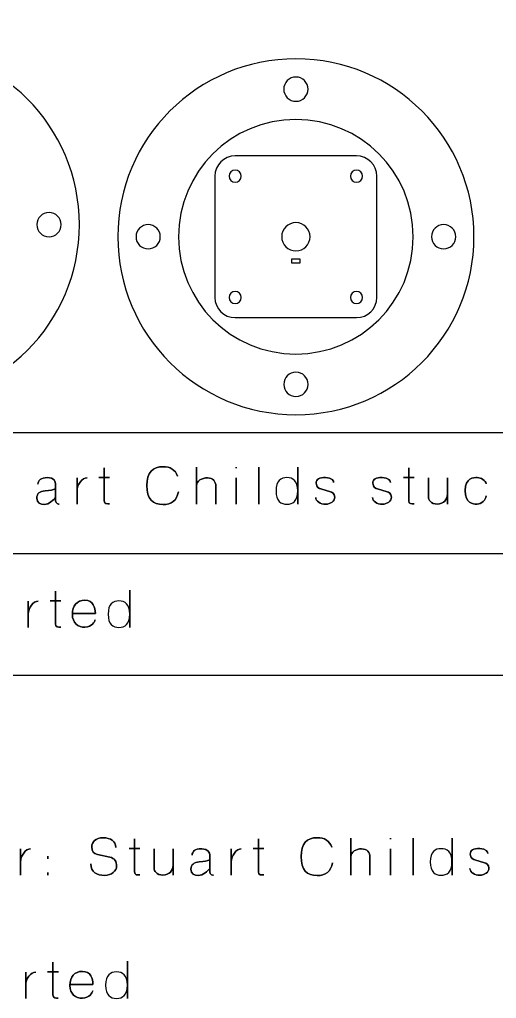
# Model space of a CAD drawing. Extents: x -439 to 785, y -667 to -15.
# Drawn here: x 488.9 to 606.7, y -664.9 to -422.9 of the extents above; entities that cross this region are included whole.
import ezdxf

# ---------------------------------------------------------------- set-up
doc = ezdxf.new("R2010")
doc.units = 0
doc.header["$MEASUREMENT"] = 0
doc.layers.add('LAYER_1', color=7, linetype='CONTINUOUS')

# ---------------------------------------------------------------- blocks, each defined once
blk = doc.blocks.new('BLOCK_2')
at = {"layer": 'LAYER_1', "color": 250}
blk.add_lwpolyline([(785, -555), (15, -555), (15, -525), (785, -525), (785, -555)], dxfattribs=at)
blk.add_open_spline([(785, -570), (785, -578.28), (778.28, -585), (770, -585), (770, -585), (30, -585), (30, -585), (21.72, -585), (15, -578.28), (15, -570), (15, -570), (15, -30), (15, -30), (15, -21.72), (21.72, -15), (30, -15), (30, -15), (770, -15), (770, -15), (778.28, -15), (785, -21.72), (785, -30), (785, -30), (785, -570), (785, -570)], degree=3, knots=[0, 0, 0, 0, 1, 1, 1, 2, 2, 2, 3, 3, 3, 4, 4, 4, 5, 5, 5, 6, 6, 6, 7, 7, 7, 8, 8, 8, 8], dxfattribs=at)
blk = doc.blocks.new('BLOCK_3')
at = {"layer": 'LAYER_1', "color": 30}
for points, knots in [([(506.5, -631.69), (506.5, -633.72), (508.05, -634.53), (509.87, -634.53), (511.71, -634.53), (512.86, -633.38), (512.9, -632.25), (512.94, -631.13), (512.37, -630.24), (511.24, -630), (511.24, -630), (508.13, -629.33), (508.13, -629.33), (507.25, -629.14), (506.73, -628.63), (506.73, -627.44), (506.73, -626.24), (507.73, -625.21), (509.56, -625.21), (511.39, -625.21), (512.72, -626.08), (512.67, -627.59), (512.72, -626.08), (511.39, -625.21), (509.56, -625.21), (507.73, -625.21), (506.73, -626.24), (506.73, -627.44), (506.73, -628.63), (507.22, -629.13), (508.13, -629.33), (508.13, -629.33), (511.24, -630), (511.24, -630), (512.39, -630.24), (512.94, -631.13), (512.9, -632.25), (512.86, -633.38), (511.71, -634.53), (509.87, -634.53), (508.05, -634.53), (506.5, -633.72), (506.5, -631.69)], [0, 0, 0, 0, 1, 1, 1, 2, 2, 2, 3, 3, 3, 4, 4, 4, 5, 5, 5, 6, 6, 6, 7, 7, 7, 8, 8, 8, 9, 9, 9, 10, 10, 10, 11, 11, 11, 12, 12, 12, 13, 13, 13, 14, 14, 14, 14]), ([(518.62, -634.4), (517.99, -634.43), (517.32, -634.46), (517.32, -633.61), (517.32, -632.74), (517.32, -625.48), (517.32, -625.48), (517.32, -625.48), (517.32, -632.74), (517.32, -633.61), (517.32, -634.46), (517.99, -634.43), (518.62, -634.4)], [0, 0, 0, 0, 1, 1, 1, 2, 2, 2, 3, 3, 3, 4, 4, 4, 4]), ([(549.25, -634.4), (548.63, -634.43), (547.95, -634.46), (547.95, -633.61), (547.95, -632.74), (547.95, -625.48), (547.95, -625.48), (547.95, -625.48), (547.95, -632.74), (547.95, -633.61), (547.95, -634.46), (548.63, -634.43), (549.25, -634.4)], [0, 0, 0, 0, 1, 1, 1, 2, 2, 2, 3, 3, 3, 4, 4, 4, 4]), ([(562.44, -634.56), (559.92, -634.56), (558.48, -633.13), (558.48, -629.87), (558.48, -626.64), (559.92, -625.19), (562.44, -625.19), (564.25, -625.19), (565.49, -625.94), (566.05, -627.56), (565.49, -625.94), (564.25, -625.19), (562.44, -625.19), (559.92, -625.19), (558.48, -626.64), (558.48, -629.87), (558.48, -633.13), (559.92, -634.56), (562.44, -634.56), (564.53, -634.56), (565.85, -633.57), (566.25, -631.39), (565.85, -633.57), (564.53, -634.56), (562.44, -634.56)], [0, 0, 0, 0, 1, 1, 1, 2, 2, 2, 3, 3, 3, 4, 4, 4, 5, 5, 5, 6, 6, 6, 7, 7, 7, 8, 8, 8, 8]), ([(570.75, -634.46), (570.75, -634.46), (570.75, -625.3), (570.75, -625.3), (570.75, -625.3), (570.75, -634.46), (570.75, -634.46)], [0, 0, 0, 0, 1, 1, 1, 2, 2, 2, 2]), ([(580.55, -625.52), (580.55, -625.52), (580.55, -625.29), (580.55, -625.29), (580.55, -625.29), (580.55, -625.52), (580.55, -625.52)], [0, 0, 0, 0, 1, 1, 1, 2, 2, 2, 2]), ([(586.15, -634.46), (586.15, -634.46), (586.15, -625.3), (586.15, -625.3), (586.15, -625.3), (586.15, -634.46), (586.15, -634.46)], [0, 0, 0, 0, 1, 1, 1, 2, 2, 2, 2]), ([(595.77, -625.28), (595.77, -625.28), (595.77, -634.46), (595.77, -634.46), (595.77, -634.46), (595.77, -625.28), (595.77, -625.28)], [0, 0, 0, 0, 1, 1, 1, 2, 2, 2, 2]), ([(491.63, -627.94), (490.45, -627.93), (489.1, -629.67), (489.14, -631.13), (489.1, -629.67), (490.45, -627.93), (491.63, -627.94)], [0, 0, 0, 0, 1, 1, 1, 2, 2, 2, 2]), ([(489.14, -627.94), (489.14, -627.94), (489.14, -634.46), (489.14, -634.46), (489.14, -634.46), (489.14, -627.94), (489.14, -627.94)], [0, 0, 0, 0, 1, 1, 1, 2, 2, 2, 2]), ([(515.99, -627.88), (515.99, -627.88), (518.64, -627.88), (518.64, -627.88), (518.64, -627.88), (515.99, -627.88), (515.99, -627.88)], [0, 0, 0, 0, 1, 1, 1, 2, 2, 2, 2]), ([(522.15, -627.92), (522.15, -627.92), (522.15, -632.17), (522.15, -632.76), (522.15, -633.34), (522.73, -634.43), (524.34, -634.45), (525.97, -634.46), (526.83, -633.2), (526.83, -632.03), (526.83, -633.2), (525.97, -634.46), (524.34, -634.45), (522.73, -634.43), (522.15, -633.34), (522.15, -632.76), (522.15, -632.17), (522.15, -627.92), (522.15, -627.92)], [0, 0, 0, 0, 1, 1, 1, 2, 2, 2, 3, 3, 3, 4, 4, 4, 5, 5, 5, 6, 6, 6, 6]), ([(526.83, -627.92), (526.83, -627.92), (526.83, -634.45), (526.83, -634.45), (526.83, -634.45), (526.83, -627.92), (526.83, -627.92)], [0, 0, 0, 0, 1, 1, 1, 2, 2, 2, 2]), ([(535.89, -633.63), (535.89, -633.63), (535.89, -629.46), (535.89, -629.46), (535.89, -628.92), (535.62, -627.91), (533.91, -627.91), (532.19, -627.91), (531.56, -628.68), (531.56, -629.48), (531.56, -628.68), (532.19, -627.91), (533.91, -627.91), (535.62, -627.91), (535.89, -628.92), (535.89, -629.46), (535.89, -629.46), (535.89, -633.63), (535.89, -633.63), (535.89, -634.4), (536.79, -634.46), (536.79, -634.46), (536.79, -634.46), (535.89, -634.4), (535.89, -633.63)], [0, 0, 0, 0, 1, 1, 1, 2, 2, 2, 3, 3, 3, 4, 4, 4, 5, 5, 5, 6, 6, 6, 7, 7, 7, 8, 8, 8, 8]), ([(543.7, -627.94), (542.52, -627.93), (541.17, -629.67), (541.21, -631.13), (541.17, -629.67), (542.52, -627.93), (543.7, -627.94)], [0, 0, 0, 0, 1, 1, 1, 2, 2, 2, 2]), ([(541.21, -627.94), (541.21, -627.94), (541.21, -634.46), (541.21, -634.46), (541.21, -634.46), (541.21, -627.94), (541.21, -627.94)], [0, 0, 0, 0, 1, 1, 1, 2, 2, 2, 2]), ([(546.62, -627.88), (546.62, -627.88), (549.27, -627.88), (549.27, -627.88), (549.27, -627.88), (546.62, -627.88), (546.62, -627.88)], [0, 0, 0, 0, 1, 1, 1, 2, 2, 2, 2]), ([(575.5, -634.46), (575.5, -634.46), (575.5, -631.16), (575.5, -630), (575.5, -628.85), (574.8, -627.97), (573.44, -627.94), (572.06, -627.92), (570.75, -628.76), (570.75, -629.86), (570.75, -628.76), (572.06, -627.92), (573.44, -627.94), (574.8, -627.97), (575.5, -628.85), (575.5, -630), (575.5, -631.16), (575.5, -634.46), (575.5, -634.46)], [0, 0, 0, 0, 1, 1, 1, 2, 2, 2, 3, 3, 3, 4, 4, 4, 5, 5, 5, 6, 6, 6, 6]), ([(580.55, -634.45), (580.55, -634.45), (580.55, -627.93), (580.55, -627.93), (580.55, -627.93), (580.55, -634.47), (580.55, -634.45)], [0, 0, 0, 0, 1, 1, 1, 2, 2, 2, 2]), ([(593.06, -627.91), (594.54, -627.91), (595.75, -628.64), (595.75, -631.18), (595.75, -633.72), (594.54, -634.46), (593.06, -634.46), (591.59, -634.46), (590.38, -633.72), (590.38, -631.18), (590.38, -628.64), (591.59, -627.91), (593.06, -627.91)], [0, 0, 0, 0, 1, 1, 1, 2, 2, 2, 3, 3, 3, 4, 4, 4, 4]), ([(593.06, -627.91), (594.54, -627.91), (595.75, -628.64), (595.75, -631.18), (595.75, -633.72), (594.54, -634.46), (593.06, -634.46), (591.59, -634.46), (590.38, -633.72), (590.38, -631.18), (590.38, -628.64), (591.59, -627.91), (593.06, -627.91)], [0, 0, 0, 0, 1, 1, 1, 2, 2, 2, 3, 3, 3, 4, 4, 4, 4]), ([(602.63, -627.84), (601.03, -627.8), (600.29, -628.31), (600.29, -629.29), (600.29, -630.28), (601.12, -630.59), (601.42, -630.67), (601.42, -630.67), (603.82, -631.39), (603.82, -631.39), (604.14, -631.46), (604.9, -631.8), (604.9, -632.74), (604.9, -633.68), (603.9, -634.46), (602.63, -634.46), (601.36, -634.46), (600.2, -633.79), (600.2, -632.79), (600.2, -633.79), (601.36, -634.46), (602.63, -634.46), (603.9, -634.46), (604.9, -633.68), (604.9, -632.74), (604.9, -631.8), (604.14, -631.46), (603.82, -631.39), (603.82, -631.39), (601.42, -630.67), (601.42, -630.67), (601.12, -630.59), (600.29, -630.28), (600.29, -629.29), (600.29, -628.31), (601.03, -627.8), (602.63, -627.84), (604.23, -627.91), (604.65, -628.8), (604.62, -629.11), (604.65, -628.8), (604.23, -627.91), (602.63, -627.84)], [0, 0, 0, 0, 1, 1, 1, 2, 2, 2, 3, 3, 3, 4, 4, 4, 5, 5, 5, 6, 6, 6, 7, 7, 7, 8, 8, 8, 9, 9, 9, 10, 10, 10, 11, 11, 11, 12, 12, 12, 13, 13, 13, 14, 14, 14, 14]), ([(495.92, -630.45), (495.92, -630.45), (495.92, -629.75), (495.92, -629.75), (495.92, -629.75), (495.92, -630.45), (495.92, -630.45)], [0, 0, 0, 0, 1, 1, 1, 2, 2, 2, 2]), ([(533.16, -634.53), (532.1, -634.5), (531.27, -634.17), (531.27, -633), (531.27, -631.82), (531.98, -631.32), (533.32, -631.19), (534.66, -631.07), (535.25, -630.86), (535.89, -630.69), (535.25, -630.86), (534.66, -631.07), (533.32, -631.19), (531.98, -631.32), (531.27, -631.82), (531.27, -633), (531.27, -634.17), (532.1, -634.5), (533.16, -634.53), (534.2, -634.57), (535.51, -633.34), (535.89, -632.79), (535.51, -633.34), (534.2, -634.57), (533.16, -634.53)], [0, 0, 0, 0, 1, 1, 1, 2, 2, 2, 3, 3, 3, 4, 4, 4, 5, 5, 5, 6, 6, 6, 7, 7, 7, 8, 8, 8, 8]), ([(495.92, -634.46), (495.92, -634.46), (495.92, -633.76), (495.92, -633.76), (495.92, -633.76), (495.92, -634.46), (495.92, -634.46)], [0, 0, 0, 0, 1, 1, 1, 2, 2, 2, 2]), ([(498.47, -664.88), (497.85, -664.91), (497.17, -664.94), (497.17, -664.09), (497.17, -663.22), (497.17, -655.96), (497.17, -655.96), (497.17, -655.96), (497.17, -663.22), (497.17, -664.09), (497.17, -664.94), (497.85, -664.91), (498.47, -664.88)], [0, 0, 0, 0, 1, 1, 1, 2, 2, 2, 3, 3, 3, 4, 4, 4, 4]), ([(515.56, -655.76), (515.56, -655.76), (515.56, -664.94), (515.56, -664.94), (515.56, -664.94), (515.56, -655.76), (515.56, -655.76)], [0, 0, 0, 0, 1, 1, 1, 2, 2, 2, 2]), ([(492.92, -658.42), (491.74, -658.41), (490.39, -660.15), (490.43, -661.61), (490.39, -660.15), (491.74, -658.41), (492.92, -658.42)], [0, 0, 0, 0, 1, 1, 1, 2, 2, 2, 2]), ([(495.84, -658.36), (495.84, -658.36), (498.5, -658.36), (498.5, -658.36), (498.5, -658.36), (495.84, -658.36), (495.84, -658.36)], [0, 0, 0, 0, 1, 1, 1, 2, 2, 2, 2]), ([(501.37, -661.46), (501.37, -661.46), (507.04, -661.46), (507.04, -661.46), (507.04, -660.05), (506.48, -658.25), (504.46, -658.25), (502.46, -658.25), (501.35, -659.62), (501.35, -661.71), (501.35, -663.82), (502.78, -664.94), (504.46, -664.89), (506.17, -664.84), (506.9, -663.52), (506.99, -663.05), (506.9, -663.52), (506.17, -664.84), (504.46, -664.89), (502.78, -664.94), (501.35, -663.82), (501.35, -661.71), (501.35, -659.62), (502.46, -658.25), (504.46, -658.25), (506.48, -658.25), (507.04, -660.05), (507.04, -661.46), (507.04, -661.46), (501.37, -661.46), (501.37, -661.46)], [0, 0, 0, 0, 1, 1, 1, 2, 2, 2, 3, 3, 3, 4, 4, 4, 5, 5, 5, 6, 6, 6, 7, 7, 7, 8, 8, 8, 9, 9, 9, 10, 10, 10, 10]), ([(512.86, -658.39), (514.33, -658.39), (515.55, -659.12), (515.55, -661.66), (515.55, -664.2), (514.33, -664.94), (512.86, -664.94), (511.39, -664.94), (510.18, -664.2), (510.18, -661.66), (510.18, -659.12), (511.39, -658.39), (512.86, -658.39)], [0, 0, 0, 0, 1, 1, 1, 2, 2, 2, 3, 3, 3, 4, 4, 4, 4]), ([(512.86, -658.39), (514.33, -658.39), (515.55, -659.12), (515.55, -661.66), (515.55, -664.2), (514.33, -664.94), (512.86, -664.94), (511.39, -664.94), (510.18, -664.2), (510.18, -661.66), (510.18, -659.12), (511.39, -658.39), (512.86, -658.39)], [0, 0, 0, 0, 1, 1, 1, 2, 2, 2, 3, 3, 3, 4, 4, 4, 4]), ([(490.43, -658.42), (490.43, -658.42), (490.43, -664.94), (490.43, -664.94), (490.43, -664.94), (490.43, -658.42), (490.43, -658.42)], [0, 0, 0, 0, 1, 1, 1, 2, 2, 2, 2])]:
    blk.add_open_spline(points, degree=3, knots=knots, dxfattribs=at)
blk = doc.blocks.new('BLOCK_4')
at = {"layer": 'LAYER_1', "color": 30}
for points, knots in [([(511.15, -542.64), (510.53, -542.68), (509.85, -542.71), (509.85, -541.85), (509.85, -540.99), (509.85, -533.73), (509.85, -533.73), (509.85, -533.73), (509.85, -540.99), (509.85, -541.85), (509.85, -542.71), (510.53, -542.68), (511.15, -542.64)], [0, 0, 0, 0, 1, 1, 1, 2, 2, 2, 3, 3, 3, 4, 4, 4, 4]), ([(528.15, -539.63), (527.75, -541.82), (526.43, -542.81), (524.34, -542.81), (521.82, -542.81), (520.38, -541.37), (520.38, -538.12), (520.38, -534.88), (521.82, -533.44), (524.34, -533.44), (526.15, -533.44), (527.39, -534.18), (527.95, -535.81), (527.39, -534.18), (526.15, -533.44), (524.34, -533.44), (521.82, -533.44), (520.38, -534.88), (520.38, -538.12), (520.38, -541.37), (521.82, -542.81), (524.34, -542.81), (526.43, -542.81), (527.75, -541.82), (528.15, -539.63)], [0, 0, 0, 0, 1, 1, 1, 2, 2, 2, 3, 3, 3, 4, 4, 4, 5, 5, 5, 6, 6, 6, 7, 7, 7, 8, 8, 8, 8]), ([(532.65, -542.71), (532.65, -542.71), (532.65, -533.55), (532.65, -533.55), (532.65, -533.55), (532.65, -542.71), (532.65, -542.71)], [0, 0, 0, 0, 1, 1, 1, 2, 2, 2, 2]), ([(542.45, -533.77), (542.45, -533.77), (542.45, -533.54), (542.45, -533.54), (542.45, -533.54), (542.45, -533.77), (542.45, -533.77)], [0, 0, 0, 0, 1, 1, 1, 2, 2, 2, 2]), ([(548.05, -542.71), (548.05, -542.71), (548.05, -533.55), (548.05, -533.55), (548.05, -533.55), (548.05, -542.71), (548.05, -542.71)], [0, 0, 0, 0, 1, 1, 1, 2, 2, 2, 2]), ([(557.67, -533.52), (557.67, -533.52), (557.67, -542.71), (557.67, -542.71), (557.67, -542.71), (557.67, -533.52), (557.67, -533.52)], [0, 0, 0, 0, 1, 1, 1, 2, 2, 2, 2]), ([(586.4, -542.64), (585.77, -542.68), (585.1, -542.71), (585.1, -541.85), (585.1, -540.99), (585.1, -533.73), (585.1, -533.73), (585.1, -533.73), (585.1, -540.99), (585.1, -541.85), (585.1, -542.71), (585.77, -542.68), (586.4, -542.64)], [0, 0, 0, 0, 1, 1, 1, 2, 2, 2, 3, 3, 3, 4, 4, 4, 4]), ([(497.79, -541.88), (497.79, -541.88), (497.79, -537.7), (497.79, -537.7), (497.79, -537.17), (497.52, -536.15), (495.81, -536.15), (494.09, -536.15), (493.46, -536.93), (493.46, -537.73), (493.46, -536.93), (494.09, -536.15), (495.81, -536.15), (497.52, -536.15), (497.79, -537.17), (497.79, -537.7), (497.79, -537.7), (497.79, -541.88), (497.79, -541.88), (497.79, -542.64), (498.69, -542.71), (498.69, -542.71), (498.69, -542.71), (497.79, -542.64), (497.79, -541.88)], [0, 0, 0, 0, 1, 1, 1, 2, 2, 2, 3, 3, 3, 4, 4, 4, 5, 5, 5, 6, 6, 6, 7, 7, 7, 8, 8, 8, 8]), ([(505.6, -536.19), (504.42, -536.18), (503.07, -537.92), (503.11, -539.38), (503.07, -537.92), (504.42, -536.18), (505.6, -536.19)], [0, 0, 0, 0, 1, 1, 1, 2, 2, 2, 2]), ([(503.11, -536.19), (503.11, -536.19), (503.11, -542.71), (503.11, -542.71), (503.11, -542.71), (503.11, -536.19), (503.11, -536.19)], [0, 0, 0, 0, 1, 1, 1, 2, 2, 2, 2]), ([(508.52, -536.13), (508.52, -536.13), (511.17, -536.13), (511.17, -536.13), (511.17, -536.13), (508.52, -536.13), (508.52, -536.13)], [0, 0, 0, 0, 1, 1, 1, 2, 2, 2, 2]), ([(537.4, -542.71), (537.4, -542.71), (537.4, -539.4), (537.4, -538.25), (537.4, -537.09), (536.7, -536.22), (535.34, -536.19), (533.96, -536.17), (532.65, -537), (532.65, -538.11), (532.65, -537), (533.96, -536.17), (535.34, -536.19), (536.7, -536.22), (537.4, -537.09), (537.4, -538.25), (537.4, -539.4), (537.4, -542.71), (537.4, -542.71)], [0, 0, 0, 0, 1, 1, 1, 2, 2, 2, 3, 3, 3, 4, 4, 4, 5, 5, 5, 6, 6, 6, 6]), ([(542.45, -542.69), (542.45, -542.69), (542.45, -536.18), (542.45, -536.18), (542.45, -536.18), (542.45, -542.72), (542.45, -542.69)], [0, 0, 0, 0, 1, 1, 1, 2, 2, 2, 2]), ([(554.96, -536.15), (556.44, -536.15), (557.65, -536.89), (557.65, -539.43), (557.65, -541.97), (556.44, -542.71), (554.96, -542.71), (553.49, -542.71), (552.28, -541.97), (552.28, -539.43), (552.28, -536.89), (553.49, -536.15), (554.96, -536.15)], [0, 0, 0, 0, 1, 1, 1, 2, 2, 2, 3, 3, 3, 4, 4, 4, 4]), ([(554.96, -536.15), (556.44, -536.15), (557.65, -536.89), (557.65, -539.43), (557.65, -541.97), (556.44, -542.71), (554.96, -542.71), (553.49, -542.71), (552.28, -541.97), (552.28, -539.43), (552.28, -536.89), (553.49, -536.15), (554.96, -536.15)], [0, 0, 0, 0, 1, 1, 1, 2, 2, 2, 3, 3, 3, 4, 4, 4, 4]), ([(566.52, -537.36), (566.55, -537.04), (566.13, -536.15), (564.53, -536.09), (562.93, -536.05), (562.19, -536.56), (562.19, -537.54), (562.19, -538.53), (563.02, -538.83), (563.32, -538.92), (563.32, -538.92), (565.72, -539.63), (565.72, -539.63), (566.04, -539.71), (566.8, -540.05), (566.8, -540.99), (566.8, -541.93), (565.8, -542.71), (564.53, -542.71), (563.26, -542.71), (562.1, -542.03), (562.1, -541.04), (562.1, -542.03), (563.26, -542.71), (564.53, -542.71), (565.8, -542.71), (566.8, -541.93), (566.8, -540.99), (566.8, -540.05), (566.04, -539.71), (565.72, -539.63), (565.72, -539.63), (563.32, -538.92), (563.32, -538.92), (563.02, -538.83), (562.19, -538.53), (562.19, -537.54), (562.19, -536.56), (562.93, -536.05), (564.53, -536.09), (566.13, -536.15), (566.55, -537.04), (566.52, -537.36)], [0, 0, 0, 0, 1, 1, 1, 2, 2, 2, 3, 3, 3, 4, 4, 4, 5, 5, 5, 6, 6, 6, 7, 7, 7, 8, 8, 8, 9, 9, 9, 10, 10, 10, 11, 11, 11, 12, 12, 12, 13, 13, 13, 14, 14, 14, 14]), ([(580.53, -537.36), (580.55, -537.04), (580.13, -536.15), (578.53, -536.09), (576.93, -536.05), (576.2, -536.56), (576.2, -537.54), (576.2, -538.53), (577.02, -538.83), (577.33, -538.92), (577.33, -538.92), (579.73, -539.63), (579.73, -539.63), (580.05, -539.71), (580.81, -540.05), (580.81, -540.99), (580.81, -541.93), (579.8, -542.71), (578.53, -542.71), (577.26, -542.71), (576.11, -542.03), (576.11, -541.04), (576.11, -542.03), (577.26, -542.71), (578.53, -542.71), (579.8, -542.71), (580.81, -541.93), (580.81, -540.99), (580.81, -540.05), (580.05, -539.71), (579.73, -539.63), (579.73, -539.63), (577.33, -538.92), (577.33, -538.92), (577.02, -538.83), (576.2, -538.53), (576.2, -537.54), (576.2, -536.56), (576.93, -536.05), (578.53, -536.09), (580.13, -536.15), (580.55, -537.04), (580.53, -537.36)], [0, 0, 0, 0, 1, 1, 1, 2, 2, 2, 3, 3, 3, 4, 4, 4, 5, 5, 5, 6, 6, 6, 7, 7, 7, 8, 8, 8, 9, 9, 9, 10, 10, 10, 11, 11, 11, 12, 12, 12, 13, 13, 13, 14, 14, 14, 14]), ([(583.77, -536.13), (583.77, -536.13), (586.42, -536.13), (586.42, -536.13), (586.42, -536.13), (583.77, -536.13), (583.77, -536.13)], [0, 0, 0, 0, 1, 1, 1, 2, 2, 2, 2]), ([(589.93, -536.17), (589.93, -536.17), (589.93, -540.42), (589.93, -541), (589.93, -541.59), (590.51, -542.68), (592.12, -542.69), (593.75, -542.71), (594.61, -541.45), (594.61, -540.28), (594.61, -541.45), (593.75, -542.71), (592.12, -542.69), (590.51, -542.68), (589.93, -541.59), (589.93, -541), (589.93, -540.42), (589.93, -536.17), (589.93, -536.17)], [0, 0, 0, 0, 1, 1, 1, 2, 2, 2, 3, 3, 3, 4, 4, 4, 5, 5, 5, 6, 6, 6, 6]), ([(594.61, -536.17), (594.61, -536.17), (594.61, -542.69), (594.61, -542.69), (594.61, -542.69), (594.61, -536.17), (594.61, -536.17)], [0, 0, 0, 0, 1, 1, 1, 2, 2, 2, 2]), ([(601.95, -542.71), (600.89, -542.71), (599.04, -542.53), (599.04, -539.34), (599.04, -536.17), (601.1, -536.13), (602, -536.13), (602.91, -536.13), (604.1, -536.83), (604.18, -537.71), (604.1, -536.83), (602.91, -536.13), (602, -536.13), (601.1, -536.13), (599.04, -536.17), (599.04, -539.34), (599.04, -542.53), (600.89, -542.71), (601.95, -542.71), (603.03, -542.71), (604.18, -541.7), (604.21, -540.64), (604.18, -541.7), (603.03, -542.71), (601.95, -542.71)], [0, 0, 0, 0, 1, 1, 1, 2, 2, 2, 3, 3, 3, 4, 4, 4, 5, 5, 5, 6, 6, 6, 7, 7, 7, 8, 8, 8, 8]), ([(495.06, -542.78), (494, -542.74), (493.17, -542.41), (493.17, -541.25), (493.17, -540.06), (493.88, -539.57), (495.22, -539.44), (496.56, -539.32), (497.15, -539.11), (497.79, -538.93), (497.15, -539.11), (496.56, -539.32), (495.22, -539.44), (493.88, -539.57), (493.17, -540.06), (493.17, -541.25), (493.17, -542.41), (494, -542.74), (495.06, -542.78), (496.1, -542.82), (497.41, -541.59), (497.79, -541.04), (497.41, -541.59), (496.1, -542.82), (495.06, -542.78)], [0, 0, 0, 0, 1, 1, 1, 2, 2, 2, 3, 3, 3, 4, 4, 4, 5, 5, 5, 6, 6, 6, 7, 7, 7, 8, 8, 8, 8]), ([(516.17, -564), (516.17, -564), (516.17, -573.19), (516.17, -573.19), (516.17, -573.19), (516.17, -564), (516.17, -564)], [0, 0, 0, 0, 1, 1, 1, 2, 2, 2, 2]), ([(499.08, -573.12), (498.46, -573.16), (497.78, -573.19), (497.78, -572.33), (497.78, -571.47), (497.78, -564.21), (497.78, -564.21), (497.78, -564.21), (497.78, -571.47), (497.78, -572.33), (497.78, -573.19), (498.46, -573.16), (499.08, -573.12)], [0, 0, 0, 0, 1, 1, 1, 2, 2, 2, 3, 3, 3, 4, 4, 4, 4]), ([(491.04, -569.86), (491, -568.4), (492.35, -566.66), (493.53, -566.67), (492.35, -566.66), (491, -568.4), (491.04, -569.86)], [0, 0, 0, 0, 1, 1, 1, 2, 2, 2, 2]), ([(491.04, -573.19), (491.04, -573.19), (491.04, -566.67), (491.04, -566.67), (491.04, -566.67), (491.04, -573.19), (491.04, -573.19)], [0, 0, 0, 0, 1, 1, 1, 2, 2, 2, 2]), ([(496.45, -566.61), (496.45, -566.61), (499.11, -566.61), (499.11, -566.61), (499.11, -566.61), (496.45, -566.61), (496.45, -566.61)], [0, 0, 0, 0, 1, 1, 1, 2, 2, 2, 2]), ([(501.98, -569.71), (501.98, -569.71), (507.65, -569.71), (507.65, -569.71), (507.65, -568.3), (507.09, -566.49), (505.07, -566.49), (503.07, -566.49), (501.96, -567.86), (501.96, -569.96), (501.96, -572.07), (503.39, -573.19), (505.07, -573.14), (506.78, -573.08), (507.51, -571.76), (507.6, -571.29), (507.51, -571.76), (506.78, -573.08), (505.07, -573.14), (503.39, -573.19), (501.96, -572.07), (501.96, -569.96), (501.96, -567.86), (503.07, -566.49), (505.07, -566.49), (507.09, -566.49), (507.65, -568.3), (507.65, -569.71), (507.65, -569.71), (501.98, -569.71), (501.98, -569.71)], [0, 0, 0, 0, 1, 1, 1, 2, 2, 2, 3, 3, 3, 4, 4, 4, 5, 5, 5, 6, 6, 6, 7, 7, 7, 8, 8, 8, 9, 9, 9, 10, 10, 10, 10]), ([(513.47, -566.63), (514.94, -566.63), (516.16, -567.37), (516.16, -569.91), (516.16, -572.45), (514.94, -573.19), (513.47, -573.19), (512, -573.19), (510.79, -572.45), (510.79, -569.91), (510.79, -567.37), (512, -566.63), (513.47, -566.63)], [0, 0, 0, 0, 1, 1, 1, 2, 2, 2, 3, 3, 3, 4, 4, 4, 4]), ([(513.47, -566.63), (514.94, -566.63), (516.16, -567.37), (516.16, -569.91), (516.16, -572.45), (514.94, -573.19), (513.47, -573.19), (512, -573.19), (510.79, -572.45), (510.79, -569.91), (510.79, -567.37), (512, -566.63), (513.47, -566.63)], [0, 0, 0, 0, 1, 1, 1, 2, 2, 2, 3, 3, 3, 4, 4, 4, 4])]:
    blk.add_open_spline(points, degree=3, knots=knots, dxfattribs=at)

msp = doc.modelspace()

# ---------------------------------------------------------------- linework, layer by layer
at = {"layer": 'LAYER_1', "color": 213}
msp.add_lwpolyline([(558.18, -483.08), (556.18, -483.08), (556.18, -482.08), (558.18, -482.08), (558.18, -483.08)], dxfattribs=at)
for points, knots in [([(459.69, -517.58), (435.39, -517.58), (415.69, -497.88), (415.69, -473.58), (415.69, -449.28), (435.39, -429.58), (459.69, -429.58), (483.99, -429.58), (503.69, -449.28), (503.69, -473.58), (503.69, -497.88), (483.99, -517.58), (459.69, -517.58)], [0, 0, 0, 0, 1, 1, 1, 2, 2, 2, 3, 3, 3, 4, 4, 4, 4]), ([(557.19, -520.58), (532.88, -520.58), (513.19, -500.88), (513.19, -476.58), (513.19, -452.28), (532.88, -432.58), (557.19, -432.58), (581.49, -432.58), (601.19, -452.28), (601.19, -476.58), (601.19, -500.88), (581.49, -520.58), (557.19, -520.58)], [0, 0, 0, 0, 1, 1, 1, 2, 2, 2, 3, 3, 3, 4, 4, 4, 4]), ([(560.19, -440.08), (560.19, -441.74), (558.84, -443.08), (557.19, -443.08), (555.53, -443.08), (554.18, -441.74), (554.18, -440.08), (554.18, -438.42), (555.53, -437.08), (557.19, -437.08), (558.84, -437.08), (560.19, -438.42), (560.19, -440.08)], [0, 0, 0, 0, 1, 1, 1, 2, 2, 2, 3, 3, 3, 4, 4, 4, 4]), ([(586.19, -476.58), (586.19, -492.6), (573.2, -505.58), (557.19, -505.58), (541.17, -505.58), (528.19, -492.6), (528.19, -476.58), (528.19, -460.56), (541.17, -447.58), (557.19, -447.58), (573.2, -447.58), (586.19, -460.56), (586.19, -476.58)], [0, 0, 0, 0, 1, 1, 1, 2, 2, 2, 3, 3, 3, 4, 4, 4, 4]), ([(577.18, -491.58), (577.18, -494.34), (574.95, -496.58), (572.18, -496.58), (572.18, -496.58), (542.18, -496.58), (542.18, -496.58), (539.42, -496.58), (537.18, -494.34), (537.18, -491.58), (537.18, -491.58), (537.18, -461.58), (537.18, -461.58), (537.18, -458.82), (539.42, -456.58), (542.18, -456.58), (542.18, -456.58), (572.18, -456.58), (572.18, -456.58), (574.95, -456.58), (577.18, -458.82), (577.18, -461.58), (577.18, -461.58), (577.18, -491.58), (577.18, -491.58)], [0, 0, 0, 0, 1, 1, 1, 2, 2, 2, 3, 3, 3, 4, 4, 4, 5, 5, 5, 6, 6, 6, 7, 7, 7, 8, 8, 8, 8]), ([(543.68, -461.58), (543.68, -462.41), (543.01, -463.08), (542.18, -463.08), (541.36, -463.08), (540.68, -462.41), (540.68, -461.58), (540.68, -460.75), (541.36, -460.08), (542.18, -460.08), (543.01, -460.08), (543.68, -460.75), (543.68, -461.58)], [0, 0, 0, 0, 1, 1, 1, 2, 2, 2, 3, 3, 3, 4, 4, 4, 4]), ([(573.68, -461.58), (573.68, -462.41), (573.01, -463.08), (572.18, -463.08), (571.36, -463.08), (570.68, -462.41), (570.68, -461.58), (570.68, -460.75), (571.36, -460.08), (572.18, -460.08), (573.01, -460.08), (573.68, -460.75), (573.68, -461.58)], [0, 0, 0, 0, 1, 1, 1, 2, 2, 2, 3, 3, 3, 4, 4, 4, 4]), ([(496.19, -476.58), (494.53, -476.58), (493.19, -475.24), (493.19, -473.58), (493.19, -471.92), (494.53, -470.58), (496.19, -470.58), (497.84, -470.58), (499.19, -471.92), (499.19, -473.58), (499.19, -475.24), (497.84, -476.58), (496.19, -476.58)], [0, 0, 0, 0, 1, 1, 1, 2, 2, 2, 3, 3, 3, 4, 4, 4, 4]), ([(520.69, -473.58), (522.34, -473.58), (523.69, -474.92), (523.69, -476.58), (523.69, -478.24), (522.34, -479.58), (520.69, -479.58), (519.03, -479.58), (517.69, -478.24), (517.69, -476.58), (517.69, -474.92), (519.03, -473.58), (520.69, -473.58)], [0, 0, 0, 0, 1, 1, 1, 2, 2, 2, 3, 3, 3, 4, 4, 4, 4]), ([(560.68, -476.58), (560.68, -478.51), (559.12, -480.08), (557.18, -480.08), (555.25, -480.08), (553.68, -478.51), (553.68, -476.58), (553.68, -474.65), (555.25, -473.08), (557.18, -473.08), (559.12, -473.08), (560.68, -474.65), (560.68, -476.58)], [0, 0, 0, 0, 1, 1, 1, 2, 2, 2, 3, 3, 3, 4, 4, 4, 4]), ([(593.69, -479.58), (592.03, -479.58), (590.69, -478.24), (590.69, -476.58), (590.69, -474.92), (592.03, -473.58), (593.69, -473.58), (595.34, -473.58), (596.69, -474.92), (596.69, -476.58), (596.69, -478.24), (595.34, -479.58), (593.69, -479.58)], [0, 0, 0, 0, 1, 1, 1, 2, 2, 2, 3, 3, 3, 4, 4, 4, 4]), ([(543.68, -491.58), (543.68, -492.41), (543.01, -493.08), (542.18, -493.08), (541.36, -493.08), (540.68, -492.41), (540.68, -491.58), (540.68, -490.75), (541.36, -490.08), (542.18, -490.08), (543.01, -490.08), (543.68, -490.75), (543.68, -491.58)], [0, 0, 0, 0, 1, 1, 1, 2, 2, 2, 3, 3, 3, 4, 4, 4, 4]), ([(573.68, -491.58), (573.68, -492.41), (573.01, -493.08), (572.18, -493.08), (571.36, -493.08), (570.68, -492.41), (570.68, -491.58), (570.68, -490.75), (571.36, -490.08), (572.18, -490.08), (573.01, -490.08), (573.68, -490.75), (573.68, -491.58)], [0, 0, 0, 0, 1, 1, 1, 2, 2, 2, 3, 3, 3, 4, 4, 4, 4]), ([(554.19, -513.08), (554.19, -511.42), (555.53, -510.08), (557.19, -510.08), (558.84, -510.08), (560.19, -511.42), (560.19, -513.08), (560.19, -514.74), (558.84, -516.08), (557.19, -516.08), (555.53, -516.08), (554.19, -514.74), (554.19, -513.08)], [0, 0, 0, 0, 1, 1, 1, 2, 2, 2, 3, 3, 3, 4, 4, 4, 4])]:
    msp.add_open_spline(points, degree=3, knots=knots, dxfattribs=at)

# ---------------------------------------------------------------- block references
at = {"layer": 'LAYER_1'}
for name in ['BLOCK_2', 'BLOCK_4', 'BLOCK_3']:
    msp.add_blockref(name, (0, 0), dxfattribs=at)

doc.saveas('drawing.dxf')
